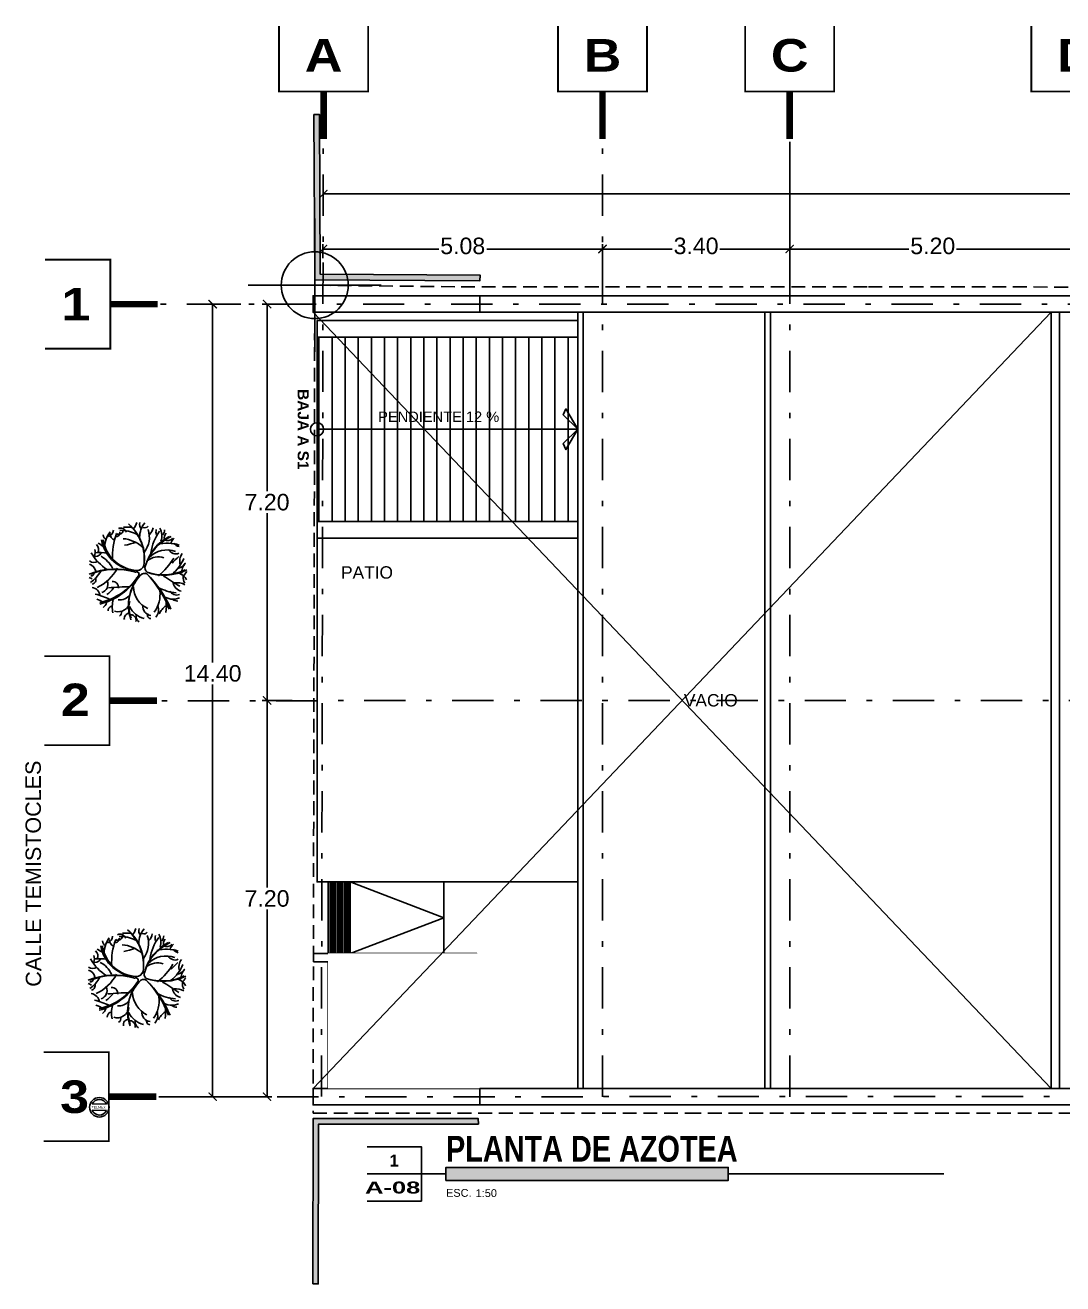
# Model space of a CAD drawing. Header units: millimetres. Extents: x -101 to 3415, y -52 to 1366.
# Drawn here: x 2.25 to 21.09, y 214.29 to 237.15 of the extents above; entities that cross this region are included whole.
import ezdxf
from ezdxf.enums import TextEntityAlignment as Align

# ---------------------------------------------------------------- set-up
doc = ezdxf.new("R2010")
doc.units = ezdxf.units.MM
doc.set_wipeout_variables(frame=1)
doc.linetypes.add('XR EJES SUPERIORES$0$DASHDOT2', pattern=[0.5, 0.25, -0.125, 0, -0.125])
doc.linetypes.add('XR LINDERO N$0$A-100a LALA IRAPUATO nave equipo$0$HIDDEN', pattern=[0.375, 0.25, -0.125])
for name, color, linetype in [('00_ARQ', 8, 'Continuous'), ('XR EJES SUPERIORES$0$A-COTAS', 8, 'Continuous'), ('XR EJES SUPERIORES$0$A-EJES', 8, 'XR EJES SUPERIORES$0$DASHDOT2')]:
    doc.layers.add(name, color=color, linetype=linetype)
doc.styles.add('prot4', font='swisseb.ttf', dxfattribs={"width": 0.56})
doc.styles.add('TÍTULO', font='arial.ttf', dxfattribs={"height": 0.19})
doc.styles.add('XR AZOTEA$0$Standard', font='arial.ttf')
doc.styles.add('XR AZOTEA$0$XR PLANTA BAJA$0$estilo1', font='arialbd.ttf')
doc.styles.add('XR AZOTEA$0$XREF PLANTA BAJA$0$XREF PLANTA BAJA$0$PLANTA BAJA$1$TEXTO-ALB-125', font='arial.ttf', dxfattribs={"height": 0.19})
doc.styles.add('XR EJES SUPERIORES$0$protot1', font='')
doc.styles.add('XR EJES SUPERIORES$0$Standard', font='arial.ttf')
doc.styles.add('XR LINDERO N$0$MANOTEX1', font='MANOTEX1.shx')
doc.styles.add('XR LINDERO N$0$Standard', font='arial.ttf')
doc.styles.get('XR EJES SUPERIORES$0$protot1').set_extended_font_data('Arial Black')
doc.dimstyles.new('XR EJES SUPERIORES$0$PAÑOS50', dxfattribs={"dimscale": 0.5, "dimtxt": 0.6, "dimasz": 0.3, "dimexe": 0.18, "dimexo": 0.1, "dimgap": 0.09, "dimtad": 0, "dimtih": 1, "dimtoh": 1, "dimzin": 0, "dimdsep": 46, "dimtxsty": 'XR EJES SUPERIORES$0$Standard', "dimblk": 'XR EJES SUPERIORES$0$_ArchTick', "dimcen": 0.09, "dimclrd": 256, "dimclre": 256, "dimclrt": 2, "dimadec": 0, "dimazin": 0, "dimtfac": 1, "dimtix": 1, "dimtmove": 2, "dimatfit": 3, "dimldrblk": 'XR EJES SUPERIORES$0$_ArchTick', "dimfxl": 0.18, "dimtvp": 0.18, "dimtolj": 1, "dimtzin": 0, "dimarcsym": 0})

# ---------------------------------------------------------------- blocks, each defined once
blk = doc.blocks.new('XR AZOTEA$0$saddaa')
at = {"linetype": 'ByBlock'}
for p, q in [((8.267, 57.39), (8.267, 54.972)), ((7.058, 56.181), (9.475, 56.181))]:
    blk.add_line(p, q, dxfattribs=at)
blk.add_circle((8.267, 56.181), 0.608, dxfattribs=at)
blk = doc.blocks.new('XR AZOTEA$0$A$C26E901EB')
at = {"ltscale": 2}
h = blk.add_hatch(dxfattribs=at)
h.set_pattern_fill('LINE', color=256, scale=0.01, angle=90, style=0)
h.set_pattern_definition([(90, (439.59662, -560.538505), (-0.03175, 1e-17), [])])
h.paths.add_polyline_path([(-2.1, -1.3), (-2.1, 0), (-1.7, 0), (-1.7, -1.3)])
for points in [[(-2.1, -1.3), (-2.1, 0), (-1.7, 0), (-1.7, -1.3), (-2.1, -1.3)], [(0, 0), (0, -1.3), (-1.7, -1.3), (-1.7, 0)]]:
    blk.add_lwpolyline(points, close=True, dxfattribs=at)
blk.add_lwpolyline([(-1.7, 0), (0, -0.65), (-1.7, -1.3)], dxfattribs=at)
blk = doc.blocks.new('XR AZOTEA$0$A$C153C7E87')
h = blk.add_hatch()
h.set_pattern_fill('ANSI31', color=256, scale=0.075, angle=45)
h.set_pattern_definition([(270, (-51.7103, 42.0149), (-0.238125, -1e-17), [])])
h.paths.add_polyline_path([(4.777, -4.293), (4.777, -0.943), (0.041, -0.943), (0.041, -4.293)])
for points in [[(0.041, -0.943), (4.777, -0.943), (4.777, -0.643), (0.041, -0.643)], [(0.041, -4.293), (4.777, -4.293), (4.777, -0.943), (0.041, -0.943)], [(0.041, -4.593), (4.777, -4.593), (4.777, -4.293), (0.041, -4.293)]]:
    blk.add_lwpolyline(points, close=True)
blk.add_lwpolyline([(4.777, -2.618), (4.512, -2.878), (4.561, -2.987), (4.777, -2.618), (4.561, -2.249), (4.512, -2.358), (4.777, -2.618), (0.041, -2.618)])
blk.add_circle((0.041, -2.618), 0.12)
at = {"ltscale": 3, "style": 'XR AZOTEA$0$XREF PLANTA BAJA$0$XREF PLANTA BAJA$0$PLANTA BAJA$1$TEXTO-ALB-125'}
blk.add_text('PENDIENTE 12 %%%', height=0.19, rotation=0, dxfattribs=at).set_placement((1.152, -2.485))
at = {"insert": (-0.211, -2.618), "char_height": 0.2, "width": 2.7, "attachment_point": 5, "rotation": 270, "style": 'XR AZOTEA$0$XR PLANTA BAJA$0$estilo1'}
blk.add_mtext('BAJA A S1', dxfattribs=at)
blk = doc.blocks.new('XR EJES SUPERIORES$0$saddaa')
at = {"linetype": 'ByBlock'}
for p, q in [((8.267, 57.39), (8.267, 54.972)), ((7.058, 56.181), (9.475, 56.181))]:
    blk.add_line(p, q, dxfattribs=at)
blk.add_circle((8.267, 56.181), 0.608, dxfattribs=at)
blk = doc.blocks.new('XR EJES SUPERIORES$0$EJE_HOR')
at = {"color": 1, "linetype": 'Continuous', "const_width": 0.025}
blk.add_lwpolyline([(-0.616, 0.909), (-0.616, 0.005), (0.616, 0.005), (0.616, 0.909)], dxfattribs=at)
at = {"color": 2, "linetype": 'Continuous', "const_width": 0.09}
blk.add_lwpolyline([(0, 0), (0, -0.652)], dxfattribs=at)
at = {"color": 4, "style": 'XR EJES SUPERIORES$0$protot1', "oblique": 360}
blk.add_attdef('EJE', text='', height=0.45, dxfattribs=at).set_placement((0, 0.279), align=Align.CENTER)
blk = doc.blocks.new('XR EJES SUPERIORES$0$_ArchTick')
at = {"color": 0, "linetype": 'ByBlock', "const_width": 0.15}
blk.add_lwpolyline([(-0.5, -0.5), (0.5, 0.5)], dxfattribs=at)
blk = doc.blocks.new('*D35')
at = {"layer": 'Defpoints', "color": 0, "linetype": 'Continuous', "transparency": 16777216}
for p in [(-0.314, -0.343), (-0.867, -7.542), (-0.361, -7.542)]:
    blk.add_point(p, dxfattribs=at)
at = {"layer": 'XR EJES SUPERIORES$0$A-COTAS', "linetype": 'Continuous', "lineweight": -2, "transparency": 16777216}
for p, q in [((-0.364, -0.343), (-0.957, -0.343)), ((-0.867, -0.343), (-0.867, -3.744)), ((-0.867, -7.542), (-0.867, -4.141)), ((-0.411, -7.542), (-0.957, -7.542))]:
    blk.add_line(p, q, dxfattribs=at)
at = {"layer": 'XR EJES SUPERIORES$0$A-COTAS', "linetype": 'Continuous', "lineweight": -2, "transparency": 16777216, "xscale": 0.15, "yscale": 0.15, "zscale": 0.15}
for p, rotation in [((-0.867, -0.343), 90), ((-0.867, -7.542), 270)]:
    blk.add_blockref('XR EJES SUPERIORES$0$_ArchTick', p, dxfattribs=dict(at, rotation=rotation))
at = {"layer": 'XR EJES SUPERIORES$0$A-COTAS', "color": 2, "linetype": 'Continuous', "transparency": 16777216, "insert": (-0.867, -3.943), "char_height": 0.3, "attachment_point": 5, "style": 'XR EJES SUPERIORES$0$Standard'}
blk.add_mtext('\\A1;7.20', dxfattribs=at)
blk = doc.blocks.new('*D37')
at = {"layer": 'Defpoints', "color": 0, "linetype": 'Continuous', "transparency": 16777216}
for p in [(30.418, 1.657), (30.418, 1.638), (0.155, 1.571)]:
    blk.add_point(p, dxfattribs=at)
at = {"layer": 'XR EJES SUPERIORES$0$A-COTAS', "linetype": 'Continuous', "lineweight": -2, "transparency": 16777216}
for p, q in [((0.155, 1.621), (0.155, 1.747)), ((0.155, 1.657), (14.735, 1.657)), ((30.418, 1.657), (15.837, 1.657)), ((30.418, 1.688), (30.418, 1.747))]:
    blk.add_line(p, q, dxfattribs=at)
at = {"layer": 'XR EJES SUPERIORES$0$A-COTAS', "linetype": 'Continuous', "lineweight": -2, "transparency": 16777216, "xscale": 0.15, "yscale": 0.15, "zscale": 0.15, "rotation": 180}
blk.add_blockref('XR EJES SUPERIORES$0$_ArchTick', (0.155, 1.657), dxfattribs=at)
at = {"layer": 'XR EJES SUPERIORES$0$A-COTAS', "linetype": 'Continuous', "lineweight": -2, "transparency": 16777216, "xscale": 0.15, "yscale": 0.15, "zscale": 0.15}
blk.add_blockref('XR EJES SUPERIORES$0$_ArchTick', (30.418, 1.657), dxfattribs=at)
at = {"layer": 'XR EJES SUPERIORES$0$A-COTAS', "color": 2, "linetype": 'Continuous', "transparency": 16777216, "insert": (15.286, 1.712), "char_height": 0.3, "attachment_point": 5, "style": 'XR EJES SUPERIORES$0$Standard'}
blk.add_mtext('\\A1;30.26', dxfattribs=at)
blk = doc.blocks.new('*D38')
at = {"layer": 'Defpoints', "color": 0, "linetype": 'Continuous', "transparency": 16777216}
for p in [(-1.291, -0.344), (-1.855, -14.741), (-1.467, -14.741)]:
    blk.add_point(p, dxfattribs=at)
at = {"layer": 'XR EJES SUPERIORES$0$A-COTAS', "linetype": 'Continuous', "lineweight": -2, "transparency": 16777216}
for p, q in [((-1.341, -0.344), (-1.945, -0.344)), ((-1.855, -0.344), (-1.855, -6.854)), ((-1.855, -14.741), (-1.855, -7.251)), ((-1.517, -14.741), (-1.945, -14.741))]:
    blk.add_line(p, q, dxfattribs=at)
at = {"layer": 'XR EJES SUPERIORES$0$A-COTAS', "linetype": 'Continuous', "lineweight": -2, "transparency": 16777216, "xscale": 0.15, "yscale": 0.15, "zscale": 0.15}
for p, rotation in [((-1.855, -0.344), 90), ((-1.855, -14.741), 270)]:
    blk.add_blockref('XR EJES SUPERIORES$0$_ArchTick', p, dxfattribs=dict(at, rotation=rotation))
at = {"layer": 'XR EJES SUPERIORES$0$A-COTAS', "color": 2, "linetype": 'Continuous', "transparency": 16777216, "insert": (-1.855, -7.053), "char_height": 0.3, "attachment_point": 5, "style": 'XR EJES SUPERIORES$0$Standard'}
blk.add_mtext('\\A1;14.40', dxfattribs=at)
blk = doc.blocks.new('*D39')
at = {"layer": 'Defpoints', "color": 0, "transparency": 16777216}
for p in [(8.625, 2.657), (8.625, 0.657), (13.821, 0.657)]:
    blk.add_point(p, dxfattribs=at)
at = {"layer": 'XR EJES SUPERIORES$0$A-COTAS', "lineweight": -2, "transparency": 16777216}
for p, q in [((8.625, 2.607), (8.625, 0.567)), ((8.625, 0.657), (10.789, 0.657)), ((13.821, 0.657), (11.657, 0.657)), ((13.821, 0.607), (13.821, 0.567))]:
    blk.add_line(p, q, dxfattribs=at)
at = {"layer": 'XR EJES SUPERIORES$0$A-COTAS', "lineweight": -2, "transparency": 16777216, "xscale": 0.15, "yscale": 0.15, "zscale": 0.15, "rotation": 180}
blk.add_blockref('XR EJES SUPERIORES$0$_ArchTick', (8.625, 0.657), dxfattribs=at)
at = {"layer": 'XR EJES SUPERIORES$0$A-COTAS', "lineweight": -2, "transparency": 16777216, "xscale": 0.15, "yscale": 0.15, "zscale": 0.15}
blk.add_blockref('XR EJES SUPERIORES$0$_ArchTick', (13.821, 0.657), dxfattribs=at)
at = {"layer": 'XR EJES SUPERIORES$0$A-COTAS', "color": 2, "transparency": 16777216, "insert": (11.223, 0.712), "char_height": 0.3, "attachment_point": 5, "style": 'XR EJES SUPERIORES$0$Standard'}
blk.add_mtext('\\A1;5.20', dxfattribs=at)
blk = doc.blocks.new('*D40')
at = {"layer": 'Defpoints', "color": 0, "transparency": 16777216}
for p in [(-0.361, -7.542), (-2.88, -14.741), (-0.867, -14.741)]:
    blk.add_point(p, dxfattribs=at)
at = {"layer": 'XR EJES SUPERIORES$0$A-COTAS', "lineweight": -2, "transparency": 16777216}
for p, q in [((-0.411, -7.542), (-0.957, -7.542)), ((-0.867, -7.542), (-0.867, -10.943)), ((-0.867, -14.741), (-0.867, -11.34)), ((-2.83, -14.741), (-0.777, -14.741))]:
    blk.add_line(p, q, dxfattribs=at)
at = {"layer": 'XR EJES SUPERIORES$0$A-COTAS', "lineweight": -2, "transparency": 16777216, "xscale": 0.15, "yscale": 0.15, "zscale": 0.15}
for p, rotation in [((-0.867, -7.542), 90), ((-0.867, -14.741), 270)]:
    blk.add_blockref('XR EJES SUPERIORES$0$_ArchTick', p, dxfattribs=dict(at, rotation=rotation))
at = {"layer": 'XR EJES SUPERIORES$0$A-COTAS', "color": 2, "transparency": 16777216, "insert": (-0.867, -11.142), "char_height": 0.3, "attachment_point": 5, "style": 'XR EJES SUPERIORES$0$Standard'}
blk.add_mtext('\\A1;7.20', dxfattribs=at)
blk = doc.blocks.new('*D41')
at = {"layer": 'Defpoints', "color": 0, "transparency": 16777216}
for p in [(0.149, 0.657), (0.149, 0.439), (5.225, 0.159)]:
    blk.add_point(p, dxfattribs=at)
at = {"layer": 'XR EJES SUPERIORES$0$A-COTAS', "lineweight": -2, "transparency": 16777216}
for p, q in [((0.149, 0.489), (0.149, 0.747)), ((5.225, 0.209), (5.225, 0.747)), ((0.149, 0.657), (2.252, 0.657)), ((5.225, 0.657), (3.122, 0.657))]:
    blk.add_line(p, q, dxfattribs=at)
at = {"layer": 'XR EJES SUPERIORES$0$A-COTAS', "lineweight": -2, "transparency": 16777216, "xscale": 0.15, "yscale": 0.15, "zscale": 0.15, "rotation": 180}
blk.add_blockref('XR EJES SUPERIORES$0$_ArchTick', (0.149, 0.657), dxfattribs=at)
at = {"layer": 'XR EJES SUPERIORES$0$A-COTAS', "lineweight": -2, "transparency": 16777216, "xscale": 0.15, "yscale": 0.15, "zscale": 0.15}
blk.add_blockref('XR EJES SUPERIORES$0$_ArchTick', (5.225, 0.657), dxfattribs=at)
at = {"layer": 'XR EJES SUPERIORES$0$A-COTAS', "color": 2, "transparency": 16777216, "insert": (2.687, 0.712), "char_height": 0.3, "attachment_point": 5, "style": 'XR EJES SUPERIORES$0$Standard'}
blk.add_mtext('\\A1;5.08', dxfattribs=at)
blk = doc.blocks.new('*D42')
at = {"layer": 'Defpoints', "color": 0, "transparency": 16777216}
for p in [(5.225, 0.657), (5.225, 0.657), (8.625, 0.185)]:
    blk.add_point(p, dxfattribs=at)
at = {"layer": 'XR EJES SUPERIORES$0$A-COTAS', "lineweight": -2, "transparency": 16777216}
for p, q in [((5.225, 0.707), (5.225, 0.747)), ((8.625, 0.235), (8.625, 0.747)), ((5.225, 0.657), (6.491, 0.657)), ((8.625, 0.657), (7.359, 0.657))]:
    blk.add_line(p, q, dxfattribs=at)
at = {"layer": 'XR EJES SUPERIORES$0$A-COTAS', "lineweight": -2, "transparency": 16777216, "xscale": 0.15, "yscale": 0.15, "zscale": 0.15, "rotation": 180}
blk.add_blockref('XR EJES SUPERIORES$0$_ArchTick', (5.225, 0.657), dxfattribs=at)
at = {"layer": 'XR EJES SUPERIORES$0$A-COTAS', "lineweight": -2, "transparency": 16777216, "xscale": 0.15, "yscale": 0.15, "zscale": 0.15}
blk.add_blockref('XR EJES SUPERIORES$0$_ArchTick', (8.625, 0.657), dxfattribs=at)
at = {"layer": 'XR EJES SUPERIORES$0$A-COTAS', "color": 2, "transparency": 16777216, "insert": (6.925, 0.712), "char_height": 0.3, "attachment_point": 5, "style": 'XR EJES SUPERIORES$0$Standard'}
blk.add_mtext('\\A1;3.40', dxfattribs=at)
blk = doc.blocks.new('TÍTULO PLANO')
blk.add_hatch(color=256).paths.add_polyline_path([(1.912, -0.158), (8.747, -0.158), (8.747, 0.158), (1.912, 0.158)])
for p, q in [((1.912, 0), (0, 0)), ((8.747, 0), (13.969, 0))]:
    blk.add_line(p, q)
blk.add_lwpolyline([(0, 0.658), (1.315, 0.658), (1.315, -0.658), (0, -0.658)])
blk.add_lwpolyline([(1.912, -0.158), (8.747, -0.158), (8.747, 0.158), (1.912, 0.158)], close=True)
at = {"style": 'TÍTULO'}
blk.add_text('ESC.', height=0.19, dxfattribs=at).set_placement((1.912, -0.553))
at = {"style": 'prot4', "width": 0.8}
blk.add_attdef('NOMBRE', (1.912, 0.299), '', height=0.45, dxfattribs=at)
at = {"style": 'prot4'}
blk.add_attdef('NUMERO', text='', height=0.289, dxfattribs=at).set_placement((0.658, 0.326), align=Align.MIDDLE_CENTER)
at = {"style": 'prot4', "width": 1.227796}
blk.add_attdef('CLAVE', text='', height=0.289, dxfattribs=at).set_placement((-0.048, -0.472), (1.289, -0.472), align=Align.FIT)
at = {"style": 'TÍTULO'}
blk.add_attdef('ESCALA', (2.63, -0.558), '', height=0.19, dxfattribs=at)
blk = doc.blocks.new('XR LINDERO N$0$saddaa')
at = {"linetype": 'ByBlock'}
for p, q in [((8.267, 57.39), (8.267, 54.972)), ((7.058, 56.181), (9.475, 56.181))]:
    blk.add_line(p, q, dxfattribs=at)
blk.add_circle((8.267, 56.181), 0.608, dxfattribs=at)
blk = doc.blocks.new('XR LINDERO N$0$ARBOL14')
for points in [[(-0.547, 0.729, 0.15748), (-0.637, 0.399)], [(-0.577, 0.639, 0.330709), (-0.487, 0.759)], [(-0.547, 0.699, 0.307087), (-0.457, 0.579)], [(-0.427, 0.699, 0.110236), (-0.487, 0.219)], [(-0.427, 0.699, 0.559055), (-0.307, 0.759)], [(-0.427, 0.639, 0.385827), (-0.367, 0.729)], [(-0.247, 0.729, 0.433071), (-0.397, 0.789)], [(-0.067, 0.699, 0.110236), (-0.367, 0.759)], [(-0.157, 0.819, 0.03937), (-0.307, 0.819)], [(0.083, 0.129, 0.251969), (-0.217, 0.879)], [(0.083, 0.129, 0.259843), (-0.217, 0.879)], [(0.083, 0.129, 0.259843), (-0.217, 0.879)], [(0.083, 0.129, 0.267717), (-0.217, 0.879)], [(-0.127, 0.789, 0.125984), (-0.067, 0.909)], [(-0.007, 0.909, 0.275591), (0.023, 0.789)], [(0.083, 0.909, 0.173228), (-0.007, 0.639)], [(0.053, 0.819, 0.314961), (0.143, 0.849)], [(0.083, 0.369, 0.251969), (0.143, 0.789)], [(0.173, 0.699, 0.173228), (0.233, 0.819)], [(0.353, 0.759, 0.11811), (0.203, 0.369)], [(0.293, 0.789, 0.11811), (0.293, 0.699)], [(0.383, 0.579, 0.204724), (0.353, 0.819)], [(0.413, 0.699, 0.165354), (0.443, 0.789)], [(0.473, 0.729, 0.244094), (0.443, 0.609, 0.377953), (0.593, 0.639)], [(-0.757, 0.339, 0.314961), (-0.787, 0.489)], [(-0.667, 0.459, 0.031496), (-0.757, 0.519)], [(-0.697, 0.579, 0.354331), (-0.037, 0.039)], [(-0.697, 0.579, 0.354331), (-0.037, 0.039)], [(-0.697, 0.579, 0.362205), (-0.037, 0.039)], [(-0.667, 0.669, 0.228346), (-0.607, 0.579)], [(-0.667, 0.579, 0.354331), (-0.037, 0.039)], [(0.053, 0.459, 0.173228), (-0.307, 0.609)], [(-0.277, 0.489, 0.031496), (-0.067, 0.549)], [(0.563, 0.669, 0.212598), (0.113, 0.129)], [(0.533, 0.669, 0.204724), (0.113, 0.129)], [(0.533, 0.669, 0.212598), (0.113, 0.129)], [(0.533, 0.669, 0.212598), (0.113, 0.129)], [(0.713, 0.519, 0.141732), (0.323, 0.519)], [(0.623, 0.639, 0.15748), (0.563, 0.549)], [(0.623, 0.549, 0.173228), (0.713, 0.489)], [(-0.877, 0.339, 0.125984), (-0.577, 0.039)], [(-0.847, 0.279, 0.393701), (-0.697, 0.339)], [(-0.817, 0.279, 0.173228), (-0.817, 0.399)], [(-0.577, 0.339, 0.055118), (-0.817, 0.339)], [(-0.487, 0.069, 0.149606), (-0.697, 0.279)], [(0.443, 0.279, 0.259843), (0.143, 0.219)], [(0.653, 0.399, 0.299213), (0.173, 0.279)], [(0.353, -0.051, 0.07874), (0.623, 0.279)], [(0.533, 0.429, 0.417323), (0.713, 0.369)], [(0.713, 0.309, 0.023622), (0.593, 0.189)], [(0.593, -0.021, 0.125984), (0.803, 0.279)], [(0.773, 0.369, 0.228346), (0.743, 0.159)], [(-0.907, 0.189, 0.330709), (-0.757, 0.189)], [(-0.787, 0.009, 0.275591), (-0.907, 0.129)], [(-0.067, 0.009, 0.173228), (-0.907, -0.051)], [(-0.067, 0.009, 0.173228), (-0.907, -0.051)], [(-0.067, 0.009, 0.173228), (-0.907, -0.051)], [(-0.067, 0.009, 0.165354), (-0.877, -0.051)], [(-0.877, -0.201, 0.102362), (-0.697, 0.009)], [(-0.757, -0.291, 0.15748), (-0.397, 0.069)], [(-0.007, -0.051, 0.779528), (-0.067, 0.009)], [(-0.007, -0.051, 0.795276), (-0.067, 0.009)], [(-0.007, -0.051, 0.724409), (-0.067, 0.009)], [(-0.007, -0.051, 0.740157), (-0.067, 0.009)], [(-0.037, 0.039, 0.314961), (0.083, 0.129)], [(-0.037, 0.039, 0.322835), (0.083, 0.129)], [(-0.037, 0.039, 0.322835), (0.083, 0.129)], [(-0.037, 0.039, 0.330709), (0.083, 0.129)], [(0.113, 0.129, 0.354331), (0.143, 0.009)], [(0.113, 0.129, 0.362205), (0.143, 0.009)], [(0.113, 0.129, 0.362205), (0.143, 0.009)], [(0.113, 0.129, 0.370079), (0.143, 0.009)], [(0.143, 0.009, 0.204724), (0.863, 0.069)], [(0.143, 0.009, 0.204724), (0.863, 0.069)], [(0.143, 0.009, 0.19685), (0.833, 0.069)], [(0.143, 0.009, 0.204724), (0.833, 0.069)], [(0.713, 0.099, 0.244094), (0.833, 0.189, 0.188976), (0.773, 0.009)], [(0.863, -0.111, 0.23622), (0.713, 0.009)], [(0.863, 0.039, 0.015748), (0.803, -0.051, 0.173228), (0.833, -0.171)], [(-0.847, -0.141, 0.11811), (-0.907, -0.111)], [(-0.877, -0.081, 0.456693), (-0.817, -0.021)], [(-0.847, -0.231, 0.464567), (-0.787, -0.111)], [(-0.697, -0.591, 0.19685), (-0.007, -0.051)], [(-0.697, -0.561, 0.19685), (-0.007, -0.051)], [(-0.697, -0.561, 0.19685), (-0.007, -0.051)], [(-0.667, -0.561, 0.19685), (-0.007, -0.051)], [(-0.667, -0.381, 0.448819), (-0.577, -0.171)], [(-0.367, -0.291, 0.456693), (-0.487, -0.171)], [(0.023, -0.051, 0.283465), (-0.127, -0.861)], [(0.023, -0.051, 0.283465), (-0.127, -0.861)], [(0.023, -0.051, 0.283465), (-0.127, -0.861)], [(0.023, -0.051, 0.275591), (-0.127, -0.831)], [(0.143, -0.021, 0.401575), (0.023, -0.051)], [(0.143, -0.021, 0.401575), (0.023, -0.051)], [(0.143, -0.021, 0.385827), (0.023, -0.051)], [(0.143, -0.021, 0.393701), (0.023, -0.051)], [(0.593, -0.651, 0.102362), (0.143, -0.021)], [(0.563, -0.651, 0.102362), (0.143, -0.021)], [(0.563, -0.621, 0.102362), (0.143, -0.021)], [(0.563, -0.621, 0.102362), (0.143, -0.021)], [(0.743, -0.231, 0.007874), (0.443, -0.051)], [(0.623, -0.171, 0.291339), (0.773, -0.321)], [(0.833, -0.201, 0.181102), (0.653, -0.171)], [(-0.697, -0.441, 0.338583), (-0.847, -0.291)], [(-0.517, -0.501, 0.062992), (-0.787, -0.411)], [(-0.577, -0.411, 0.07874), (-0.457, -0.291)], [(-0.157, -0.261, 0.023622), (-0.547, -0.291)], [(-0.367, -0.501, 0.259843), (-0.157, -0.411)], [(-0.097, -0.261, 0.283465), (0.173, -0.651)], [(0.293, -0.711, 0.19685), (0.383, -0.321)], [(0.353, -0.261, 0.102362), (0.683, -0.351)], [(0.443, -0.411, 0.267717), (0.743, -0.441)], [(0.563, -0.321, 0.354331), (0.743, -0.381)], [(-0.637, -0.561, 0.133858), (-0.757, -0.501)], [(-0.637, -0.651, 0.149606), (-0.577, -0.561)], [(-0.487, -0.621, 0.314961), (-0.547, -0.711)], [(-0.457, -0.501, 0.133858), (-0.457, -0.741)], [(-0.427, -0.711, 0.472441), (-0.157, -0.531)], [(-0.157, -0.621, 0.220472), (0.113, -0.831)], [(0.083, -0.591, 0.433071), (0.233, -0.771)], [(0.323, -0.801, 0.275591), (0.353, -0.591)], [(0.503, -0.591, 0.141732), (0.383, -0.741)], [(0.503, -0.711, 0.062992), (0.503, -0.501)], [(0.623, -0.471, 0.15748), (0.713, -0.501)], [(-0.337, -0.801, 0.362205), (-0.307, -0.711)], [(-0.157, -0.741, 0.472441), (-0.247, -0.861)], [(-0.037, -0.891, 0.559055), (-0.157, -0.771)], [(-0.037, -0.771, 0.314961), (0.023, -0.891)], [(0.173, -0.741, 0.527559), (0.233, -0.831)]]:
    blk.add_lwpolyline(points, format="xyb")
blk = doc.blocks.new('XR LINDERO N$0$PTE')
for p, q in [((689.57, 376.05), (692.17, 376.05)), ((689.58, 377.18), (692.16, 377.18))]:
    blk.add_line(p, q)
blk.add_circle((690.87, 376.61), 1.77)
for start, end in [(24.0185, 155.9815), (203.0274, 336.9726)]:
    blk.add_arc((690.87, 376.61), 1.41, start, end)
at = {"style": 'XR LINDERO N$0$MANOTEX1'}
blk.add_text('TELMEX', height=0.461, dxfattribs=at).set_placement((689.47, 376.36))
blk = doc.blocks.new('XR EJES SUPERIORES')
at = {"layer": 'XR EJES SUPERIORES$0$A-EJES', "color": 251, "linetype": 'XR EJES SUPERIORES$0$DASHDOT2', "ltscale": 3}
for p, q in [((0.12, -14.74), (0.155, 2.657)), ((5.225, -14.741), (5.225, 2.657)), ((8.625, -14.741), (8.625, 2.657)), ((30.426, -0.343), (-2.851, -0.344)), ((30.447, -7.541), (-2.865, -7.548)), ((30.467, -14.74), (-2.88, -14.741))]:
    blk.add_line(p, q, dxfattribs=at)
blk.add_blockref('XR EJES SUPERIORES$0$saddaa', (-8.267, -56.181))
at = {"layer": 'XR EJES SUPERIORES$0$A-EJES'}
ref = blk.add_blockref('XR EJES SUPERIORES$0$EJE_HOR', (0.16, 3.513), dxfattribs=dict(at, xscale=1.3125, yscale=1.3125, zscale=1.3125))
ref.add_attrib('EJE', 'A', dxfattribs={"layer": '0', "color": 4, "height": 0.591, "style": 'XR EJES SUPERIORES$0$protot1'}).set_placement((0.16, 3.88), align=Align.CENTER)
ref = blk.add_blockref('XR EJES SUPERIORES$0$EJE_HOR', (5.225, 3.513), dxfattribs=dict(at, xscale=1.3125, yscale=1.3125, zscale=1.3125))
ref.add_attrib('EJE', 'B', dxfattribs={"layer": '0', "color": 4, "height": 0.591, "style": 'XR EJES SUPERIORES$0$protot1'}).set_placement((5.225, 3.88), align=Align.CENTER)
ref = blk.add_blockref('XR EJES SUPERIORES$0$EJE_HOR', (8.625, 3.513), dxfattribs=dict(at, xscale=1.3125, yscale=1.3125, zscale=1.3125))
ref.add_attrib('EJE', 'C', dxfattribs={"layer": '0', "color": 4, "height": 0.591, "style": 'XR EJES SUPERIORES$0$protot1'}).set_placement((8.625, 3.88), align=Align.CENTER)
ref = blk.add_blockref('XR EJES SUPERIORES$0$EJE_HOR', (13.821, 3.513), dxfattribs=dict(at, xscale=1.3125, yscale=1.3125, zscale=1.3125))
ref.add_attrib('EJE', 'D', dxfattribs={"layer": '0', "color": 4, "height": 0.591, "style": 'XR EJES SUPERIORES$0$protot1'}).set_placement((13.821, 3.88), align=Align.CENTER)
ref = blk.add_blockref('XR EJES SUPERIORES$0$EJE_HOR', (-3.707, -0.344), dxfattribs=dict(at, xscale=1.3125, yscale=1.3125, zscale=1.3125, rotation=90))
ref.add_attrib('EJE', '1', dxfattribs={"layer": '0', "color": 4, "height": 0.591, "style": 'XR EJES SUPERIORES$0$protot1'}).set_placement((-4.074, -0.344), align=Align.MIDDLE_RIGHT)
ref = blk.add_blockref('XR EJES SUPERIORES$0$EJE_HOR', (-3.72, -7.548), dxfattribs=dict(at, xscale=-1.3125, yscale=1.3125, zscale=1.3125, rotation=90))
ref.add_attrib('EJE', '2', dxfattribs={"layer": '0', "color": 4, "height": 0.591, "style": 'XR EJES SUPERIORES$0$protot1'}).set_placement((-4.086, -7.533), align=Align.MIDDLE_RIGHT)
ref = blk.add_blockref('XR EJES SUPERIORES$0$EJE_HOR', (-3.732, -14.741), dxfattribs=dict(at, xscale=1.3125, yscale=1.3125, zscale=1.3125, rotation=90))
ref.add_attrib('EJE', '3', dxfattribs={"layer": '0', "color": 4, "height": 0.591, "style": 'XR EJES SUPERIORES$0$protot1'}).set_placement((-4.099, -14.741), align=Align.MIDDLE_RIGHT)
at = {"layer": 'XR EJES SUPERIORES$0$A-COTAS'}
for base, p1, p2, picture, middle in [((8.625, 0.657), (13.821, 0.657), (8.625, 2.657), '*D39', (11.223, 0.712)), ((0.149, 0.657), (5.225, 0.159), (0.149, 0.439), '*D41', (2.687, 0.712)), ((5.225, 0.657), (8.625, 0.185), (5.225, 0.657), '*D42', (6.925, 0.712))]:
    dim = blk.add_linear_dim(base=base, p1=p1, p2=p2, dimstyle='XR EJES SUPERIORES$0$PAÑOS50', dxfattribs=at)
    dim.commit()
    dim.dimension.update_dxf_attribs({"geometry": picture, "text_midpoint": middle})
at = {"layer": 'XR EJES SUPERIORES$0$A-COTAS', "linetype": 'Continuous'}
dim = blk.add_linear_dim(base=(30.418, 1.657), p1=(0.155, 1.571), p2=(30.418, 1.638), dimstyle='XR EJES SUPERIORES$0$PAÑOS50', dxfattribs=at)
dim.commit()
dim.dimension.update_dxf_attribs({"geometry": '*D37', "text_midpoint": (15.286, 1.712)})
dim = blk.add_linear_dim(base=(-1.855, -14.741), p1=(-1.291, -0.344), p2=(-1.467, -14.741), angle=90, dimstyle='XR EJES SUPERIORES$0$PAÑOS50', dxfattribs=at)
dim.commit()
dim.dimension.update_dxf_attribs({"geometry": '*D38', "text_midpoint": (-1.855, -7.053), "dimtype": 128})
dim = blk.add_linear_dim(base=(-0.867, -7.542), p1=(-0.314, -0.343), p2=(-0.361, -7.542), angle=90, dimstyle='XR EJES SUPERIORES$0$PAÑOS50', dxfattribs=at)
dim.commit()
dim.dimension.update_dxf_attribs({"geometry": '*D35', "text_midpoint": (-0.867, -3.943)})
at = {"layer": 'XR EJES SUPERIORES$0$A-COTAS'}
dim = blk.add_linear_dim(base=(-0.867, -14.741), p1=(-0.361, -7.542), p2=(-2.88, -14.741), angle=90, dimstyle='XR EJES SUPERIORES$0$PAÑOS50', dxfattribs=at)
dim.commit()
dim.dimension.update_dxf_attribs({"geometry": '*D40', "text_midpoint": (-0.867, -11.142)})

msp = doc.modelspace()

# ---------------------------------------------------------------- hatches: boundary and pattern name
at = {"layer": '00_ARQ'}
for points in [[(7.49, 235.529), (7.506, 232.529), (10.506, 232.511), (10.509, 232.611), (7.606, 232.628), (7.59, 235.53)], [(7.47, 214.289), (7.476, 217.289), (10.476, 217.29), (10.479, 217.19), (7.576, 217.189), (7.57, 214.288)]]:
    msp.add_hatch(color=256, dxfattribs=at).paths.add_polyline_path(points)

# ---------------------------------------------------------------- linework, layer by layer
at = {"layer": '00_ARQ', "elevation": -0.362}
msp.add_lwpolyline([(7.49, 235.529), (7.506, 232.529), (10.506, 232.511), (10.509, 232.611), (7.606, 232.628), (7.59, 235.53)], close=True, dxfattribs=at)
at = {"layer": '00_ARQ', "ltscale": 2}
for points in [[(10.507, 231.936), (7.477, 231.936), (7.477, 232.236), (10.507, 232.236)], [(12.283, 221.589), (7.548, 221.589), (7.548, 227.836), (12.283, 227.836)], [(7.482, 220.139), (7.482, 220.289), (10.449, 220.289), (10.449, 220.139)], [(10.507, 217.539), (7.477, 217.539), (7.477, 217.839), (10.507, 217.839)]]:
    msp.add_lwpolyline(points, close=True, dxfattribs=at)
at = {"layer": '00_ARQ', "linetype": 'Continuous'}
for points in [[(10.507, 232.236), (32.893, 232.236), (32.893, 231.936), (10.507, 231.936)], [(15.683, 231.936), (15.783, 231.936), (15.783, 217.839), (15.683, 217.839)], [(21.029, 231.936), (21.029, 217.839), (20.879, 217.839), (20.879, 231.936)]]:
    msp.add_lwpolyline(points, close=True, dxfattribs=at)
at = {"layer": '00_ARQ', "ltscale": 2}
for points in [[(7.749, 217.839), (7.749, 220.139)], [(8.049, 217.839), (8.049, 220.139)], [(8.349, 217.839), (8.349, 220.139)], [(8.649, 217.839), (8.649, 220.139)], [(8.949, 217.839), (8.949, 220.139)], [(9.249, 217.839), (9.249, 220.139)]]:
    msp.add_lwpolyline(points, dxfattribs=at)
at = {"layer": '00_ARQ'}
msp.add_lwpolyline([(7.47, 214.289), (7.476, 217.289), (10.476, 217.29), (10.479, 217.19), (7.576, 217.189), (7.57, 214.288)], close=True, dxfattribs=at)

# ---------------------------------------------------------------- block references
for name in ['XR AZOTEA$0$saddaa', 'XR LINDERO N$0$saddaa']:
    msp.add_blockref(name, (-0.76, 176.248), dxfattribs=at)
at = {"layer": '00_ARQ', "color": 8}
msp.add_blockref('XR AZOTEA$0$A$C153C7E87', (7.507, 232.429), dxfattribs=at)
at = {"layer": '00_ARQ', "rotation": 358.5859610154029}
for p in [(4.317, 227.208, -1.387), (4.302, 219.832, -1.482)]:
    msp.add_blockref('XR LINDERO N$0$ARBOL14', p, dxfattribs=at)
at = {"layer": '00_ARQ', "ltscale": 2}
msp.add_blockref('XR AZOTEA$0$A$C26E901EB', (9.849, 221.589), dxfattribs=at)
at = {"layer": '00_ARQ', "xscale": 0.1000000000000091, "yscale": 0.1000000000000091, "zscale": 0.1000000000000091, "rotation": 358.5859610153998}
msp.add_blockref('XR LINDERO N$0$PTE', (-66.401, 181.551, -1.43), dxfattribs=at)
at = {"layer": '00_ARQ'}
ref = msp.add_blockref('TÍTULO PLANO', (8.456, 216.284), dxfattribs=dict(at, xscale=0.75, yscale=0.75, zscale=0.75))
ref.add_attrib('ESCALA', '1:50', (10.428, 215.865), dxfattribs={"layer": '0', "height": 0.1425, "style": 'TÍTULO'})
ref.add_attrib('NOMBRE', 'PLANTA DE AZOTEA', (9.89, 216.508), dxfattribs={"layer": '0', "height": 0.46875, "style": 'prot4', "width": 0.8})
ref.add_attrib('CLAVE', 'A-08', dxfattribs={"layer": '0', "height": 0.217, "style": 'prot4', "width": 1.227796}).set_placement((8.42, 215.929), (9.423, 215.929), align=Align.FIT)
ref.add_attrib('NUMERO', '1', dxfattribs={"layer": '0', "height": 0.217, "style": 'prot4'}).set_placement((8.949, 216.528), align=Align.MIDDLE_CENTER)

# ---------------------------------------------------------------- texts
at = {"layer": '00_ARQ', "color": 8, "style": 'XR LINDERO N$0$Standard'}
msp.add_text('CALLE TEMISTOCLES', height=0.28, rotation=90.1017, dxfattribs=at).set_placement((2.539, 219.685, -1130.497))
at = {"layer": '00_ARQ', "char_height": 0.225, "style": 'XR AZOTEA$0$Standard'}
for s, insert, attachment_point in [('PATIO', (7.984, 227.095), 7), ('VACIO', (14.699, 224.887), 5)]:
    msp.add_mtext_dynamic_manual_height_columns(s, width=2.35208, gutter_width=12.5, heights=[0], dxfattribs=dict(at, insert=insert, attachment_point=attachment_point))
at = {"layer": '00_ARQ', "ltscale": 2, "char_height": 0.1125, "attachment_point": 1, "style": 'XR AZOTEA$0$Standard'}
for s, insert in [('01', (7.804, 220.099)), ('02', (8.104, 220.099)), ('03', (8.404, 220.099)), ('04', (8.704, 220.099)), ('05', (9.004, 220.099)), ('06', (9.304, 220.099))]:
    msp.add_mtext_dynamic_manual_height_columns(s, width=0.21412, gutter_width=12.5, heights=[0], dxfattribs=dict(at, insert=insert))

# ---------------------------------------------------------------- next in the draw order: wipeouts: each hides what was drawn before it
msp.add_wipeout([(12.283, 220.289), (7.749, 220.289), (7.749, 217.839), (12.283, 217.839)]).dxf.layer = '00_ARQ'

# ---------------------------------------------------------------- next in the draw order: linework, layer by layer
at = {"layer": '00_ARQ', "linetype": 'Continuous'}
for p, q in [((7.477, 217.839), (20.879, 231.936)), ((7.477, 231.936), (20.879, 217.839))]:
    msp.add_line(p, q, dxfattribs=at)
at = {"layer": '00_ARQ', "linetype": 'XR LINDERO N$0$A-100a LALA IRAPUATO nave equipo$0$HIDDEN'}
msp.add_lwpolyline([(7.476, 217.389), (14.272, 217.39), (27.229, 217.391), (38.241, 217.389), (38.207, 223.773), (38.198, 232.386), (26.812, 232.394), (17.539, 232.397), (10.05, 232.4), (7.507, 232.429), (7.476, 217.389)], dxfattribs=at)
at = {"layer": '00_ARQ', "linetype": 'Continuous'}
for points in [[(12.383, 231.936), (12.383, 231.936), (12.383, 217.839), (12.283, 217.839), (12.283, 231.936), (12.283, 231.936)], [(32.893, 217.839), (10.507, 217.839), (10.507, 217.539), (32.893, 217.539)]]:
    msp.add_lwpolyline(points, close=True, dxfattribs=at)

# ---------------------------------------------------------------- next in the draw order: block references
at = {"layer": '00_ARQ'}
msp.add_blockref('XR EJES SUPERIORES', (7.507, 232.429), dxfattribs=at)

doc.saveas('drawing.dxf')
